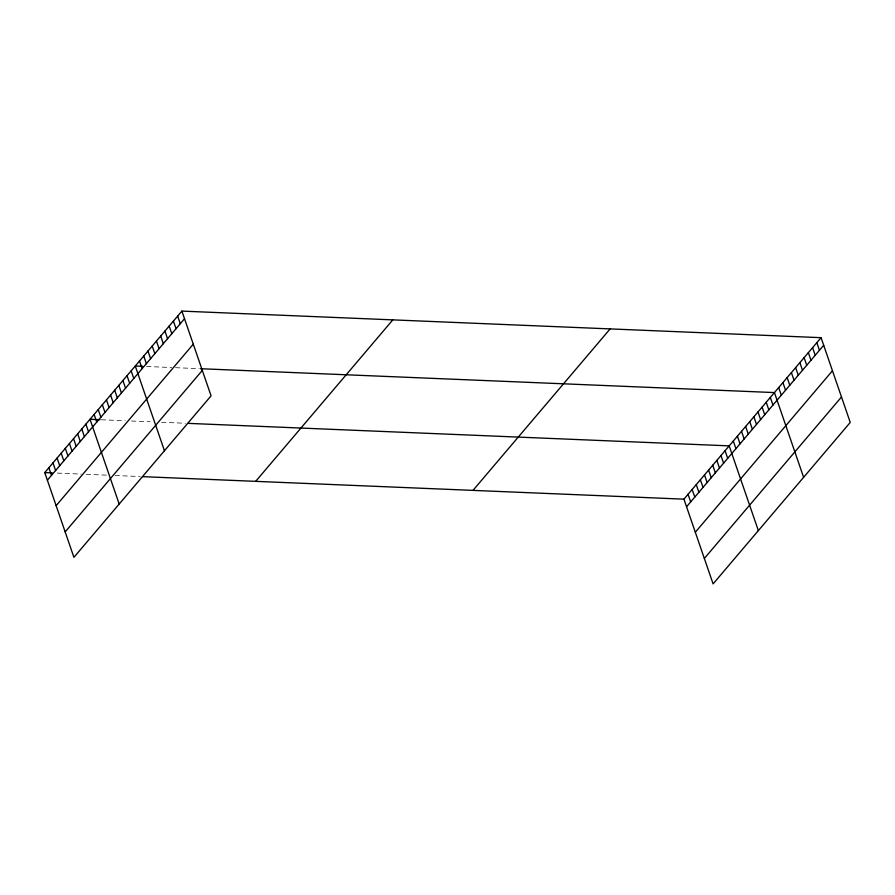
<?xml version="1.0" encoding="UTF-8"?>
<svg xmlns="http://www.w3.org/2000/svg" width="895" height="895" viewBox="0 0 895 895"><rect width="100%" height="100%" fill="white"/><g stroke="black" fill="none" stroke-linecap="round" stroke-linejoin="round"><path stroke-width="0.67" stroke-dasharray="4.47 3.36" d="M146.567 366.469L171.672 367.521M175.442 367.677L199.294 368.662M101.303 419.755L125.166 420.751M131.442 421.008L150.27 421.791M161.57 422.261L185.422 423.257M57.302 473.097L81.165 474.093M86.177 474.305L107.523 475.189M115.063 475.502L140.168 476.543"/><path stroke-width="1.34" d="M181.898 311.102L211.075 395.847L73.927 557.328L44.75 472.582L181.898 311.102L821.073 337.672L850.25 422.418L713.102 583.898L683.925 499.153L821.073 337.672M47.379 480.212L184.515 318.732M56.139 505.664L193.286 344.172M65.167 531.876L202.315 370.396M255.679 481.353L392.815 319.873M472.996 490.382L610.144 328.901M686.554 506.783L823.702 345.302M695.314 532.234L832.462 370.754M704.343 558.458L841.49 396.977M142.797 366.312L135.268 365.999L164.445 450.744M200.547 368.718L774.443 392.581L803.62 477.326M100.05 419.71L90.003 419.285L119.192 504.042M187.939 423.357L729.179 445.867L758.367 530.612M44.75 472.582L52.279 472.896M142.685 476.655L683.925 499.153M816.833 342.662L819.462 350.292M812.593 347.652L815.222 355.293M808.353 352.652L810.982 360.282M804.113 357.642L806.742 365.272M799.873 362.632L802.502 370.261M795.633 367.621L798.262 375.251M791.393 372.611L794.022 380.241M787.152 377.6L789.782 385.23M782.924 382.59L785.541 390.231M778.684 387.591L781.313 395.221M770.326 397.425L772.956 405.055M766.209 402.269L768.839 409.899M762.104 407.113L764.722 414.743M757.987 411.957L760.616 419.587M753.87 416.801L756.499 424.431M749.753 421.646L752.382 429.276M745.636 426.49L748.265 434.12M741.53 431.334L744.159 438.964M737.413 436.178L740.042 443.808M733.296 441.022L735.925 448.652M725.073 450.711L727.702 458.341M720.956 455.555L723.585 463.185M716.839 460.399L719.468 468.029M712.722 465.243L715.351 472.873M708.616 470.088L711.245 477.717M704.499 474.932L707.128 482.562M700.382 479.776L703.011 487.406M696.265 484.62L698.894 492.25M692.159 489.464L694.788 497.094M688.042 494.308L690.671 501.938M177.657 316.092L180.287 323.721M173.417 321.081L176.047 328.711M169.177 326.071L171.806 333.701M164.937 331.06L167.566 338.69M160.697 336.05L163.326 343.691M156.457 341.051L159.086 348.681M152.217 346.041L154.846 353.67M147.977 351.03L150.606 358.66M143.737 356.02L146.366 363.65M139.508 361.009L142.126 368.639M131.151 370.843L133.78 378.473M127.034 375.687L129.663 383.317M122.917 380.532L125.546 388.161M118.811 385.376L121.429 393.006M114.694 390.22L117.323 397.85M110.577 395.064L113.206 402.694M106.46 399.908L109.089 407.549M102.354 404.753L104.972 412.394M98.237 409.597L100.866 417.238M94.12 414.441L96.749 422.082M85.898 424.14L88.516 431.77M81.781 428.985L84.41 436.615M77.664 433.829L80.293 441.459M73.547 438.673L76.176 446.303M69.441 443.517L72.059 451.147M65.324 448.361L67.953 455.991M61.207 453.206L63.836 460.835M57.09 458.05L59.719 465.68M52.984 462.894L55.602 470.524M48.867 467.738L51.496 475.368"/></g></svg>
